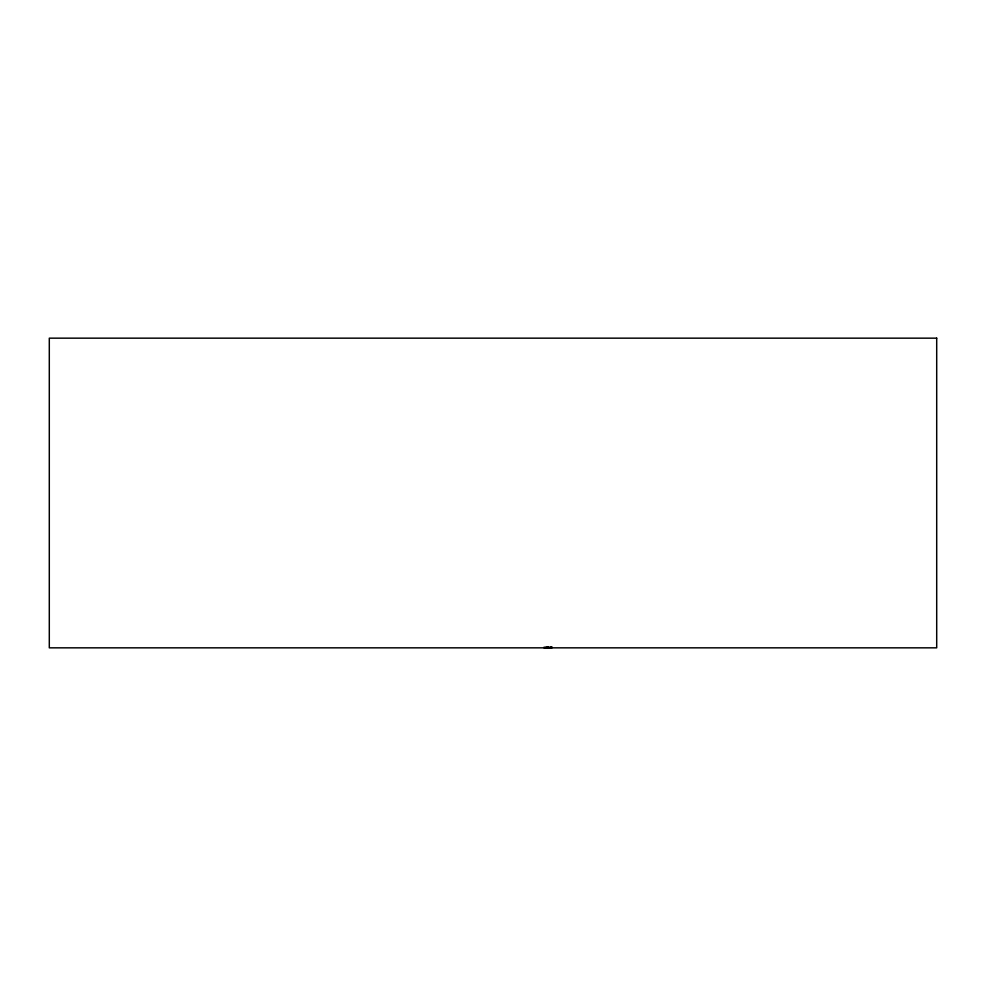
<?xml version="1.0" encoding="UTF-8"?>
<svg xmlns="http://www.w3.org/2000/svg" width="986" height="986" viewBox="0 0 986 986"><rect width="100%" height="100%" fill="white"/><g stroke="black" fill="none" stroke-linecap="round" stroke-linejoin="round"><path stroke-width="1.48" d="M551.445 647.839L551.593 647.075M544.765 647.445L543.73 647.445M547.464 647.432L546.158 647.58M549.547 647.432L550.656 647.432M543.767 647.58L544.679 647.58M552.037 647.075C551.445 648.776 535.829 646.939 552.135 647.691M548.82 647.765L548.795 647.087M550.94 646.915L550.94 647.802M548.241 647.087L548.302 647.765M547.661 646.915L547.661 647.802M546.096 646.915L546.096 647.802M936.7 338.161L49.3 338.161L49.3 647.839L936.7 647.839L936.7 338.161"/></g></svg>
